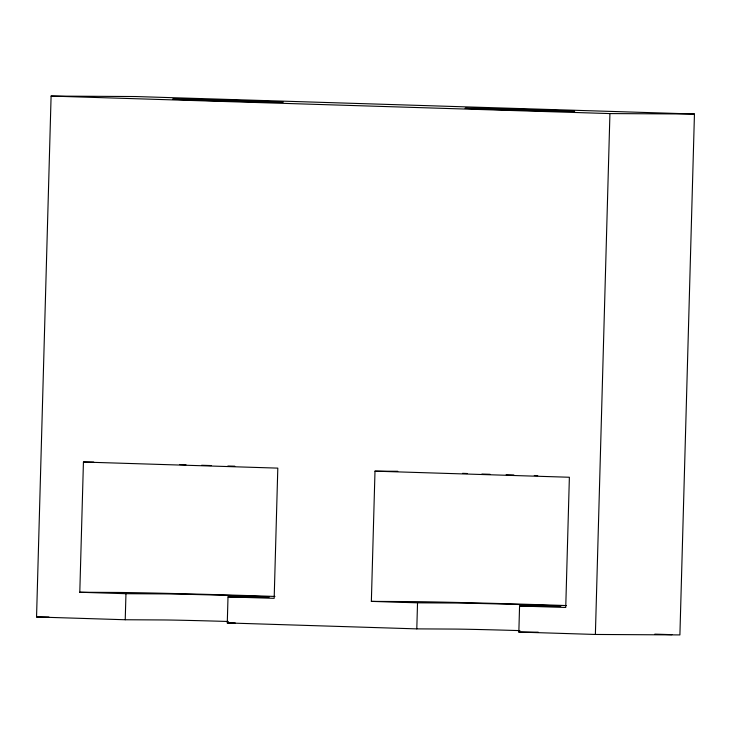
<?xml version="1.0" encoding="UTF-8"?>
<svg xmlns="http://www.w3.org/2000/svg" width="731" height="731" viewBox="0 0 731 731"><rect width="100%" height="100%" fill="white"/><g stroke="black" fill="none" stroke-linecap="round" stroke-linejoin="round"><path stroke-width="1.1" d="M228.346 621.487A54.715 0.475 1.6 0 0 162.839 619.952L125.229 619.751L36.55 616.973L51.097 96.081L135.619 96.538L694.45 114.027L679.903 634.919L595.381 634.462L518.846 632.068L519.567 606.026L557.177 606.227A54.715 0.475 1.6 0 0 525.863 604.738A54.715 0.475 1.6 0 0 455.13 603.029L417.529 602.828L371.357 601.385L374.994 471.166L397.792 471.285M519.915 630.615A54.715 0.475 1.6 0 0 454.408 629.08L416.798 628.879L227.277 622.94L228.008 596.898L265.618 597.099A54.715 0.475 1.6 0 0 234.295 595.61A54.715 0.475 1.6 0 0 163.57 593.901L125.96 593.709L79.798 592.256L83.435 462.038L93.696 462.093M125.229 619.751L125.96 593.709M416.798 628.879L417.529 602.828M595.381 634.462L609.928 113.579L694.45 114.027M79.798 592.256L117.408 592.457A104.222 0.914 1.6 0 1 274.957 596.45M371.357 601.385L408.967 601.586A104.222 0.914 1.6 0 1 566.516 605.57M36.55 616.973L48.95 617.037M227.277 622.94L235.263 622.986M518.846 632.068L538.217 632.178M51.097 96.081L609.928 113.579M83.435 462.038L277.807 468.123L274.171 598.342L228.008 596.898M374.994 471.166L569.376 477.252L565.739 607.47L519.567 606.026M654.812 634.133L671.917 634.663M537.724 475.598A54.715 0.475 1.6 0 1 534.279 475.515M513.884 474.995A54.715 0.475 1.6 0 1 506.154 474.784M490.09 474.3A54.715 0.475 1.6 0 1 481.893 474.035M467.219 473.514A54.715 0.475 1.6 0 1 462.577 473.332M234.806 466.195A54.715 0.475 1.6 0 1 227.844 466.022M211.323 465.565A54.715 0.475 1.6 0 1 201.628 465.272M185.994 464.77A54.715 0.475 1.6 0 1 179.47 464.532M487.741 109.266A54.715 0.475 1.6 0 0 574.365 111.35A54.715 0.475 1.6 0 0 497.829 108.727A54.715 0.475 1.6 0 0 487.741 109.266M196.182 100.147A54.715 0.475 1.6 0 0 282.806 102.23A54.715 0.475 1.6 0 0 206.27 99.599A54.715 0.475 1.6 0 0 196.182 100.147"/></g></svg>
